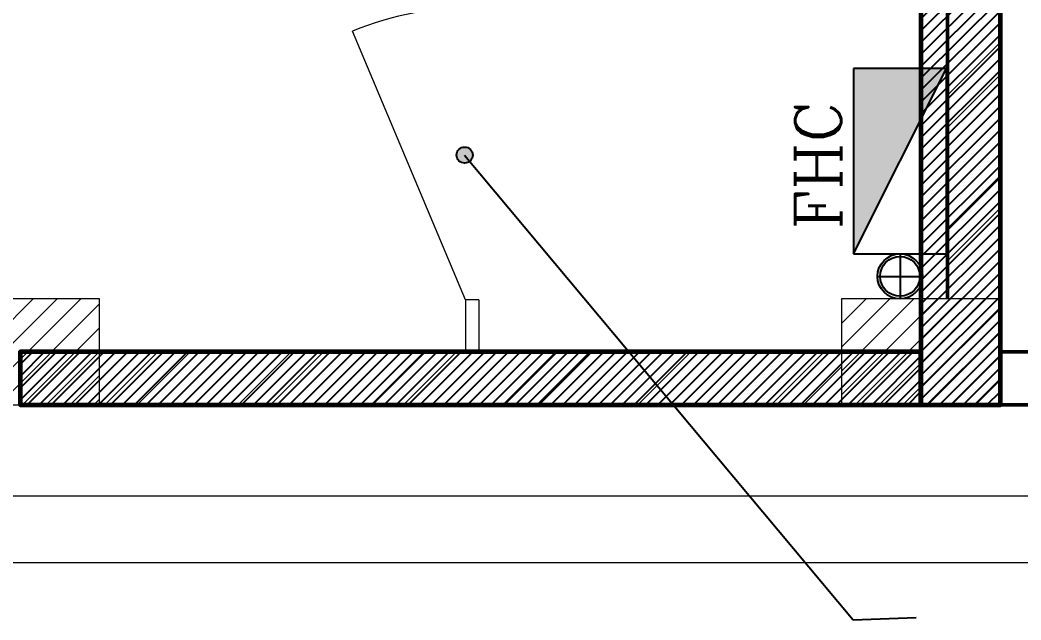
# Model space of a CAD drawing. Header units: millimetres. Extents: x -967280 to 3852, y 2833 to 1955156.
# Drawn here: x -944346 to -940569, y 644604 to 646869 of the extents above; entities that cross this region are included whole.
import ezdxf

# ---------------------------------------------------------------- set-up
doc = ezdxf.new("R2010")
doc.units = ezdxf.units.MM
doc.header["$LTSCALE"] = 1000
doc.linetypes.add('HRZN_Line-Ptrn-Sold', pattern=[9144001.0, 9144000.0, -1])
for name, color, linetype, lineweight in [('A-COLS', 8, 'HRZN_Line-Ptrn-Sold', 18), ('A-DIM', 7, 'Continuous', 13), ('A-STAIR', 1, 'HRZN_Line-Ptrn-Sold', 13), ('A-TONE', 40, 'HRZN_Line-Ptrn-Sold', 35), ('A-WALL', 8, 'HRZN_Line-Ptrn-Sold', 50), ('S - column', 6, 'Continuous', 60)]:
    doc.layers.add(name, color=color, linetype=linetype, lineweight=lineweight)
for name, color, linetype in [('ARCH', 8, 'Continuous'), ('FF-SYMBOL', 2, 'Continuous'), ('PL-DR-PIPE', 6, 'Continuous'), ('PL-W-TEXT', 7, 'Continuous'), ('S - col hach', 1, 'Continuous')]:
    doc.layers.add(name, color=color, linetype=linetype)
doc.styles.add('PL-W-TEXT1', font='romanc.shx', dxfattribs={"height": 0.3})
pattern_1 = [(45, (6650, -35800), (-251.4472, 251.4472), []), (45, (6650, -35419), (-251.4472, 251.4472), [])]
pattern_2 = [(225, (-217548.726, -1233776.03), (44.9012806, -44.9012806), [])]

# ---------------------------------------------------------------- blocks, each defined once
blk = doc.blocks.new('FHC')
at = {"layer": 'FF-SYMBOL'}
for p, q in [((0.785, 0.175), (0.085, 0.175)), ((0.085, 0.175), (0.085, -0.175)), ((0.085, 0.175), (0.785, -0.175)), ((0.785, -0.175), (0.785, 0.175)), ((0.085, -0.175), (0.785, -0.175))]:
    blk.add_line(p, q, dxfattribs=at)
at = {"layer": 'FF-SYMBOL', "linetype": 'Continuous', "ltscale": 0.3}
for p, q in [((0, 0.085), (0, -0.085)), ((0.085, 0), (-0.085, 0))]:
    blk.add_line(p, q, dxfattribs=at)
at = {"layer": 'FF-SYMBOL'}
for radius in [0.085, 0.075]:
    blk.add_circle((0, 0), radius, dxfattribs=at)
blk.add_solid([(0.085, 0.175), (0.785, 0.175), (0.085, 0.175), (0.785, -0.175)], dxfattribs=at)
blk = doc.blocks.new('A$Ca5ad4f3b')
at = {"layer": 'S - col hach'}
h = blk.add_hatch(dxfattribs=at)
h.set_pattern_fill('ANSI31', color=256, scale=10)
h.set_pattern_definition([(45, (-223648.726, -1233952.032), (-22.4506403, 22.4506403), [])])
h.paths.add_polyline_path([(20100, -1300), (19800, -1300), (19800, -8500), (20100, -8500)])
h = blk.add_hatch(dxfattribs=at)
h.set_pattern_fill('ANSI31', color=256, scale=10)
h.set_pattern_definition([(45, (-216898.877, -644039.72), (-22.4506403, 22.4506403), [])])
h.paths.add_polyline_path([(19800, -8300), (16400, -8300), (16400, -8500), (19800, -8500)])
at = {"layer": 'S - column'}
for points in [[(20100, -1300), (19800, -1300), (19800, -8500), (20100, -8500)], [(19800, -8300), (16400, -8300), (16400, -8500), (19800, -8500)]]:
    blk.add_lwpolyline(points, close=True, dxfattribs=at)
blk = doc.blocks.new('A$C1e5dc022')
h = blk.add_hatch(color=4)
h.dxf.hatch_style = 1
h.paths.add_polyline_path([(24147.6, -16757.2, 1), (24208.4, -16757.2, 1)])
at = {"layer": 'A-COLS'}
h = blk.add_hatch(dxfattribs=at)
h.set_pattern_fill('ANSI31', color=4, scale=20, angle=180)
h.set_pattern_definition(pattern_2)
h.paths.add_polyline_path([(22800, -17700), (22800, -17300), (22200, -17300), (22200, -17700)])
h = blk.add_hatch(dxfattribs=at)
h.set_pattern_fill('ANSI31', color=4, scale=20, angle=180)
h.set_pattern_definition(pattern_2)
h.paths.add_polyline_path([(25600, -17700), (26200, -17700), (26200, -17300), (25600, -17300)])
at = {"layer": 'A-TONE', "linetype": 'Continuous', "lineweight": 13}
h = blk.add_hatch(dxfattribs=at)
h.set_pattern_fill('FP_1', color=4, style=0, pattern_type=2)
h.set_pattern_definition(pattern_1)
h.paths.add_polyline_path([(26000, -17300), (26200, -17300), (26200, -16020), (26000, -16020), (26000, -16411.5)])
h = blk.add_hatch(dxfattribs=at)
h.set_pattern_fill('FP_1', color=4, style=0, pattern_type=2)
h.set_pattern_definition(pattern_1)
h.paths.add_polyline_path([(23772.5, -17700), (25600, -17700), (25600, -17500), (22800, -17500), (22800, -17700), (23184.1, -17700)])
h = blk.add_hatch(dxfattribs=at)
h.set_pattern_fill('FP_1', color=4, style=0, pattern_type=2)
h.set_pattern_definition(pattern_1)
h.paths.add_polyline_path([(27400.8, -17700), (30200, -17700), (30200, -17500), (27400, -17500), (27400, -17700)])
h.paths.add_polyline_path([(33600, -17700), (33600, -17500), (31200, -17500), (31200, -17700), (32598.6, -17700)])
h.paths.add_polyline_path([(40900, -17700), (40900, -17500), (40700, -17500), (40700.8, -17700)])
h.paths.add_polyline_path([(34952.2, -17700), (36200, -17700), (36200, -17500), (34100, -17500), (34100, -17700)])
h.paths.add_polyline_path([(37200.8, -17700), (39700, -17700), (39700, -17500), (37200, -17500), (37200, -17700)])
h.paths.add_polyline_path([(26399.2, -17700), (26400, -17700), (26400, -17500), (26200, -17500), (26200, -17700)])
at = {"color": 4}
for p, q in [((24178, -16757.2), (25644, -18512.2)), ((25644, -18512.2), (25882, -18502.2))]:
    blk.add_line(p, q, dxfattribs=at)
blk.add_circle((24178, -16757.2), 30.4, dxfattribs=at)
at = {"layer": 'A-COLS', "color": 4}
for points in [[(22200, -17300), (22200, -17700), (22800, -17700), (22800, -17300)], [(25600, -17300), (25600, -17700), (26200, -17700), (26200, -17300)]]:
    blk.add_lwpolyline(points, close=True, dxfattribs=at)
at = {"layer": 'A-DIM', "color": 4}
for p, q in [((53435, -18044.7), (6000, -18044.7)), ((6000, -18294.7), (53435, -18294.7))]:
    blk.add_line(p, q, dxfattribs=at)
at = {"layer": 'A-STAIR', "color": 4, "linetype": 'Continuous'}
for p, q in [((24181.6, -17303.7), (23754.6, -16289.9)), ((24181.6, -17303.7), (24181.6, -17500)), ((24231.6, -17303.7), (24181.6, -17303.7)), ((24231.6, -17303.7), (24231.6, -17500))]:
    blk.add_line(p, q, dxfattribs=at)
blk.add_arc((24181.6, -17303.7), 1100, 87.3947, 112.8409, dxfattribs=at)
at = {"layer": 'A-WALL', "color": 4}
for p, q in [((26200, -17300), (26200, -8200)), ((26000, -16020), (26000, -17300)), ((25600, -17500), (22800, -17500)), ((26400, -17500), (26200, -17500)), ((22800, -17700), (25600, -17700)), ((26200, -17700), (26400, -17700))]:
    blk.add_line(p, q, dxfattribs=at)
at = {"layer": 'A-DIM', "color": 4}
blk.add_blockref('A$Ca5ad4f3b', (6100, -9200), dxfattribs=at)
at = {"layer": 'PL-DR-PIPE', "color": 4, "xscale": 1000.000000007762, "yscale": 1000.000000007762, "zscale": 1000.000000007762, "rotation": 90}
blk.add_blockref('FHC', (25821, -17215), dxfattribs=at)
at = {"layer": 'PL-W-TEXT', "color": 4, "style": 'PL-W-TEXT1'}
blk.add_text('FHC', height=173.69, rotation=90, dxfattribs=at).set_placement((25598.7, -17037.6))

msp = doc.modelspace()

# ---------------------------------------------------------------- block references
at = {"layer": 'ARCH', "lineweight": 106, "ltscale": 30}
msp.add_blockref('A$C1e5dc022', (-966846.1, 663116.2), dxfattribs=at)

doc.saveas('drawing.dxf')
